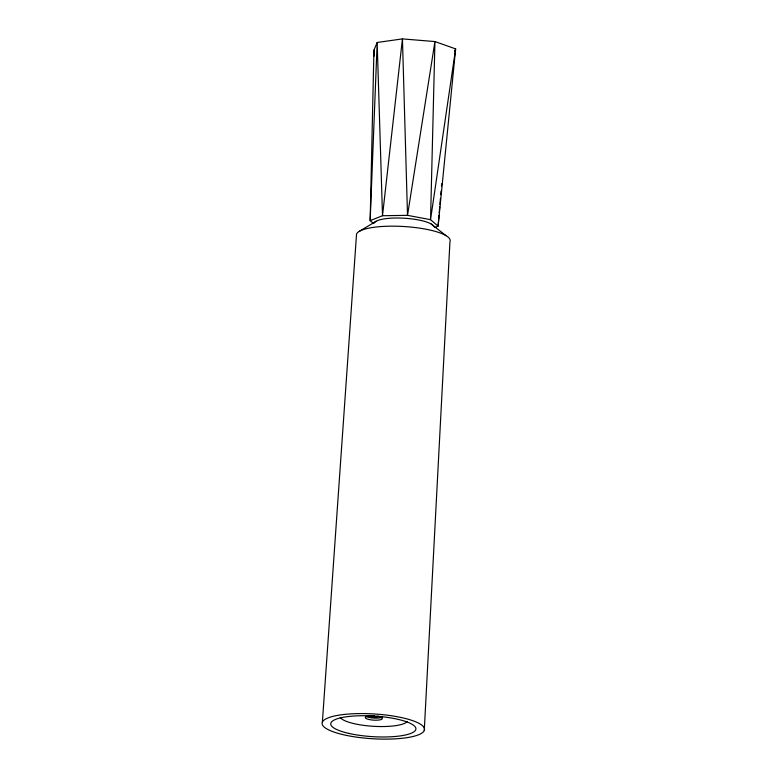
<?xml version="1.0" encoding="UTF-8"?>
<svg xmlns="http://www.w3.org/2000/svg" width="778" height="778" viewBox="0 0 778 778"><rect width="100%" height="100%" fill="white"/><g stroke="black" fill="none" stroke-linecap="round" stroke-linejoin="round"><path stroke-width="1.17" d="M434.727 227.507L438.102 226.174L455.626 48.888L434.941 41.565L402.44 38.9L377.174 42.469L373.936 50.171L370.163 220.612L373.518 223.5M424.273 730.523A51.29 12.409 3.5 0 0 352.249 713.805A51.29 12.409 3.5 0 0 343.448 734.733A51.29 12.409 3.5 0 0 424.273 730.523L449.947 241.705A47.02 11.378 3.5 0 0 407.896 226.806A47.02 11.378 3.5 0 0 356.538 234.061L322.374 722.188M439.016 215.273L438.102 226.174L430.545 219.668L407.516 215.341L382.504 215.73L370.163 220.612L377.174 42.469L382.504 215.73L402.44 38.9L407.516 215.341L434.941 41.565L430.545 219.668L455.626 48.888L454.702 51.085M439.22 212.851L439.735 206.792M439.93 204.371L440.445 198.312M440.747 194.675L441.058 191.048M441.466 186.205L441.671 183.773M359.339 231.319L376.066 221.292M431.226 224.045L446.018 235.656M373.936 50.171L374.062 56.23M374.286 223.033A29.924 7.235 3.5 0 1 403.062 218.161A29.924 7.235 3.5 0 1 433.482 225.99M407.234 721.527A34.047 8.237 3.5 0 1 373.421 726.302A34.047 8.237 3.5 0 1 340.287 717.472M376.844 716.314A8.548 2.071 3.5 0 1 379.79 719.903A8.548 2.071 3.5 0 1 365.777 718.298A8.548 2.071 3.5 0 1 374.675 716.061M382.445 716.703A8.548 2.071 3.5 0 1 375.336 718.133A8.548 2.071 3.5 0 1 366.185 716.412M378.166 716.081A4.279 1.031 3.5 0 1 373.537 717.015A4.279 1.031 3.5 0 1 369.968 715.41M348.476 733.323A42.673 10.328 3.5 0 0 415.705 729.822A42.673 10.328 3.5 0 0 355.789 715.916A42.673 10.328 3.5 0 0 348.476 733.323"/></g></svg>
